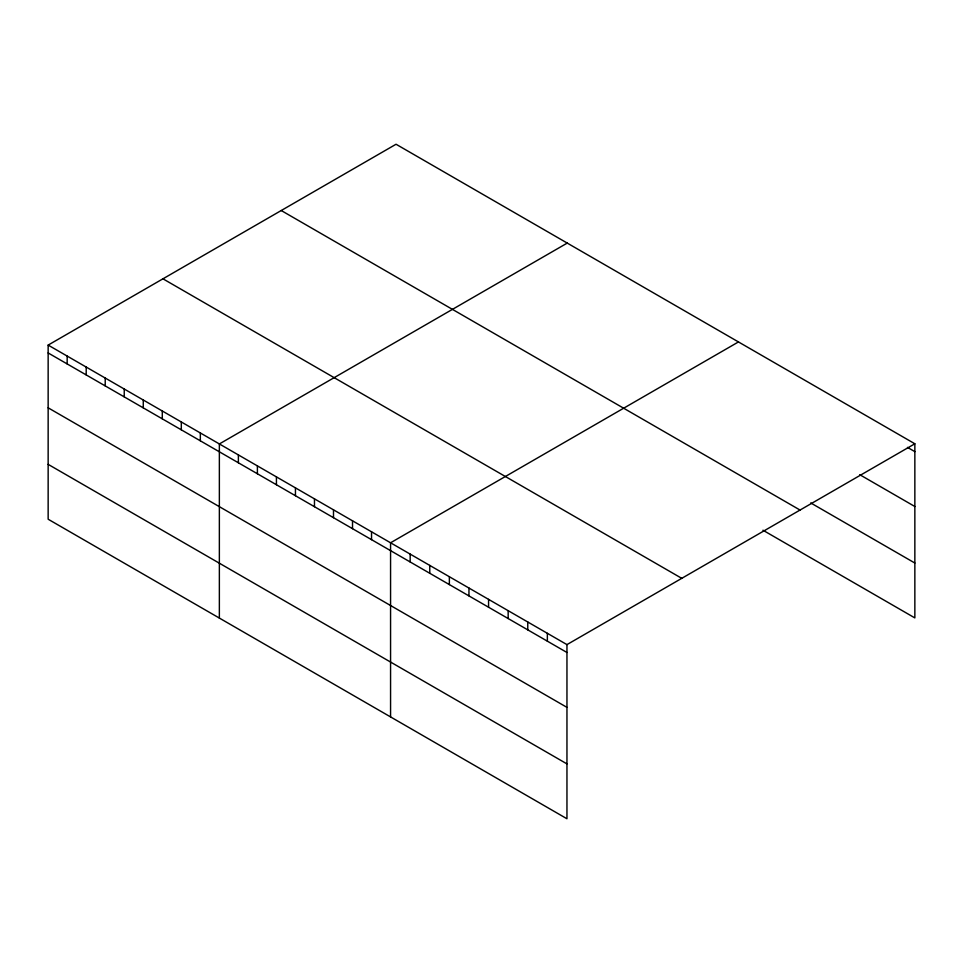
<?xml version="1.0" encoding="UTF-8"?>
<svg xmlns="http://www.w3.org/2000/svg" width="963" height="963" viewBox="0 0 963 963"><rect width="100%" height="100%" fill="white"/><g stroke="black" fill="none" stroke-linecap="round" stroke-linejoin="round"><path stroke-width="1.44" d="M48.15 345.091L566.954 644.62L566.954 818.755L48.15 519.226L48.15 345.091L396.046 144.245L914.85 443.774L914.85 617.909L762.949 530.216M567.243 243.085L219.359 443.943L219.359 618.077M738.452 341.937L390.569 542.783L390.569 716.917M566.954 644.62L914.85 443.774M907.495 447.386L914.85 451.635M859.73 474.675L914.85 506.502M810.726 502.927L914.85 563.03M281.232 210.524L800.048 510.053M162.952 278.813L681.768 578.342M48.15 352.952L566.954 652.481M48.15 407.818L566.954 707.36M48.15 464.359L566.954 763.888M547.357 633.305L547.357 641.165M527.76 621.99L527.76 629.85M508.163 610.674L508.163 618.535M488.566 599.359L488.566 607.22M468.957 588.044L468.957 595.904M449.36 576.729L449.36 584.589M429.763 565.413L429.763 573.274M410.166 554.098L410.166 561.959M371.537 531.805L371.537 539.665M352.518 520.814L352.518 528.675M333.499 509.836L333.499 517.697M314.468 498.858L314.468 506.719M295.448 487.868L295.448 495.728M276.429 476.89L276.429 484.75M257.398 465.899L257.398 473.76M238.379 454.921L238.379 462.782M200.34 432.953L200.34 440.813M181.309 421.975L181.309 429.835M162.29 410.996L162.29 418.845M143.27 400.006L143.27 407.867M124.239 389.028L124.239 396.888M105.22 378.038L105.22 385.898M86.201 367.059L86.201 374.92M67.169 356.081L67.169 363.942"/></g></svg>
